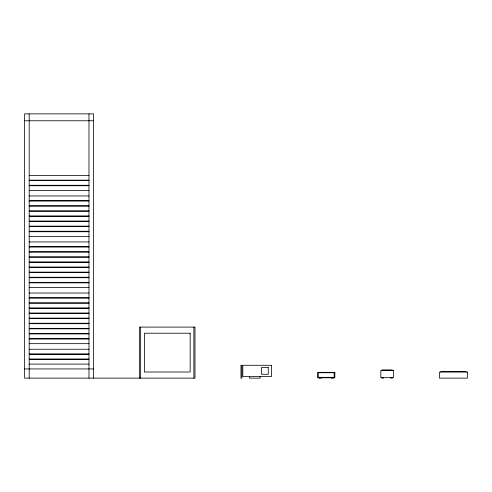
<?xml version="1.0" encoding="UTF-8"?>
<svg xmlns="http://www.w3.org/2000/svg" width="492" height="492" viewBox="0 0 492 492"><rect width="100%" height="100%" fill="white"/><g stroke="black" fill="none" stroke-linecap="round" stroke-linejoin="round"><path stroke-width="0.74" d="M24.6 120.768L93.566 120.768M29.2 175.521L88.972 175.521M29.2 180.17L88.972 180.17M29.2 180.632L88.972 180.632M29.2 185.281L88.972 185.281M29.2 185.736L88.972 185.736M29.2 190.386L88.972 190.386M29.2 195.957L88.972 195.957M29.2 200.607L88.972 200.607M29.2 201.068L88.972 201.068M29.2 205.718L88.972 205.718M29.2 206.179L88.972 206.179M29.2 210.828L88.972 210.828M29.2 211.283L88.972 211.283M29.2 215.933L88.972 215.933M29.2 216.394L88.972 216.394M29.2 221.043L88.972 221.043M29.2 221.505L88.972 221.505M29.2 226.154L88.972 226.154M29.2 226.615L88.972 226.615M29.2 231.265L88.972 231.265M29.2 231.726L88.972 231.726M29.2 236.375L88.972 236.375M29.2 241.941L88.972 241.941M29.2 246.59L88.972 246.59M29.2 247.052L88.972 247.052M29.2 251.701L88.972 251.701M29.2 252.162L88.972 252.162M29.2 256.812L88.972 256.812M29.2 257.273L88.972 257.273M29.2 261.922L88.972 261.922M29.2 262.377L88.972 262.377M29.2 267.027L88.972 267.027M29.2 267.488L88.972 267.488M29.2 272.137L88.972 272.137M29.2 272.599L88.972 272.599M29.2 277.248L88.972 277.248M29.2 277.709L88.972 277.709M29.2 282.359L88.972 282.359M29.2 282.82L88.972 282.82M29.2 287.469L88.972 287.469M29.2 293.035L88.972 293.035M29.2 297.685L88.972 297.685M29.2 298.146L88.972 298.146M29.2 302.795L88.972 302.795M29.2 303.257L88.972 303.257M29.2 307.906L88.972 307.906M29.2 308.367L88.972 308.367M29.2 313.017L88.972 313.017M29.2 313.472L88.972 313.472M29.2 318.121L88.972 318.121M29.2 318.582L88.972 318.582M29.2 323.232L88.972 323.232M29.2 323.693L88.972 323.693M29.2 328.342L88.972 328.342M29.2 328.804L88.972 328.804M29.2 333.453L88.972 333.453M29.2 333.914L88.972 333.914M29.2 338.564L88.972 338.564M29.2 339.019L88.972 339.019M29.2 343.668L88.972 343.668M29.2 349.24L88.972 349.24M29.2 353.889L88.972 353.889M29.2 354.351L88.972 354.351M29.2 359L88.972 359M29.2 359.461L88.972 359.461M29.2 364.111L88.972 364.111M24.6 368.938L93.566 368.938M466.004 372.057L466.004 371.595L440.844 371.595L440.844 372.057M392.327 370.587L392.327 369.898L381.958 369.898L381.958 370.587M392.327 377.671L392.327 378.133L390.814 378.133L390.814 377.671M383.477 377.671L383.477 378.133L381.958 378.133L381.958 377.671M333.293 377.788L333.293 378.133L331.221 378.133L331.221 377.788M321.221 377.788L321.221 378.133L319.154 378.133L319.154 377.788M260.127 376.521L260.127 378.133L249.395 378.133L249.395 376.521M193.879 327.094L193.879 378.133M140.657 327.094L140.657 378.133M139.55 378.133L139.55 327.094L194.986 327.094L194.986 378.133L24.6 378.133L24.6 113.867L93.566 113.867L93.566 378.133M88.972 113.867L88.972 378.133M29.2 113.867L29.2 378.133M190.152 333.219L144.384 333.219L144.384 372.007L190.152 372.007L190.152 333.219M241.886 365.285L240.963 365.285L240.963 378.133L241.886 378.133L241.886 365.285M271.621 365.285L242.802 365.285L242.802 376.521L271.621 376.521L271.621 365.285M268.251 367.53L261.504 367.53L261.504 374.277L268.251 374.277L268.251 367.53M393.465 370.587L380.82 370.587L380.82 377.671L393.465 377.671L393.465 370.587M467.4 372.057L439.448 372.057L439.448 378.133L467.4 378.133L467.4 372.057M334.843 372.327L317.604 372.327L317.604 377.788L334.843 377.788L334.843 372.327M334.154 372.739L318.293 372.739L318.293 377.321L334.154 377.321L334.154 372.739"/></g></svg>
